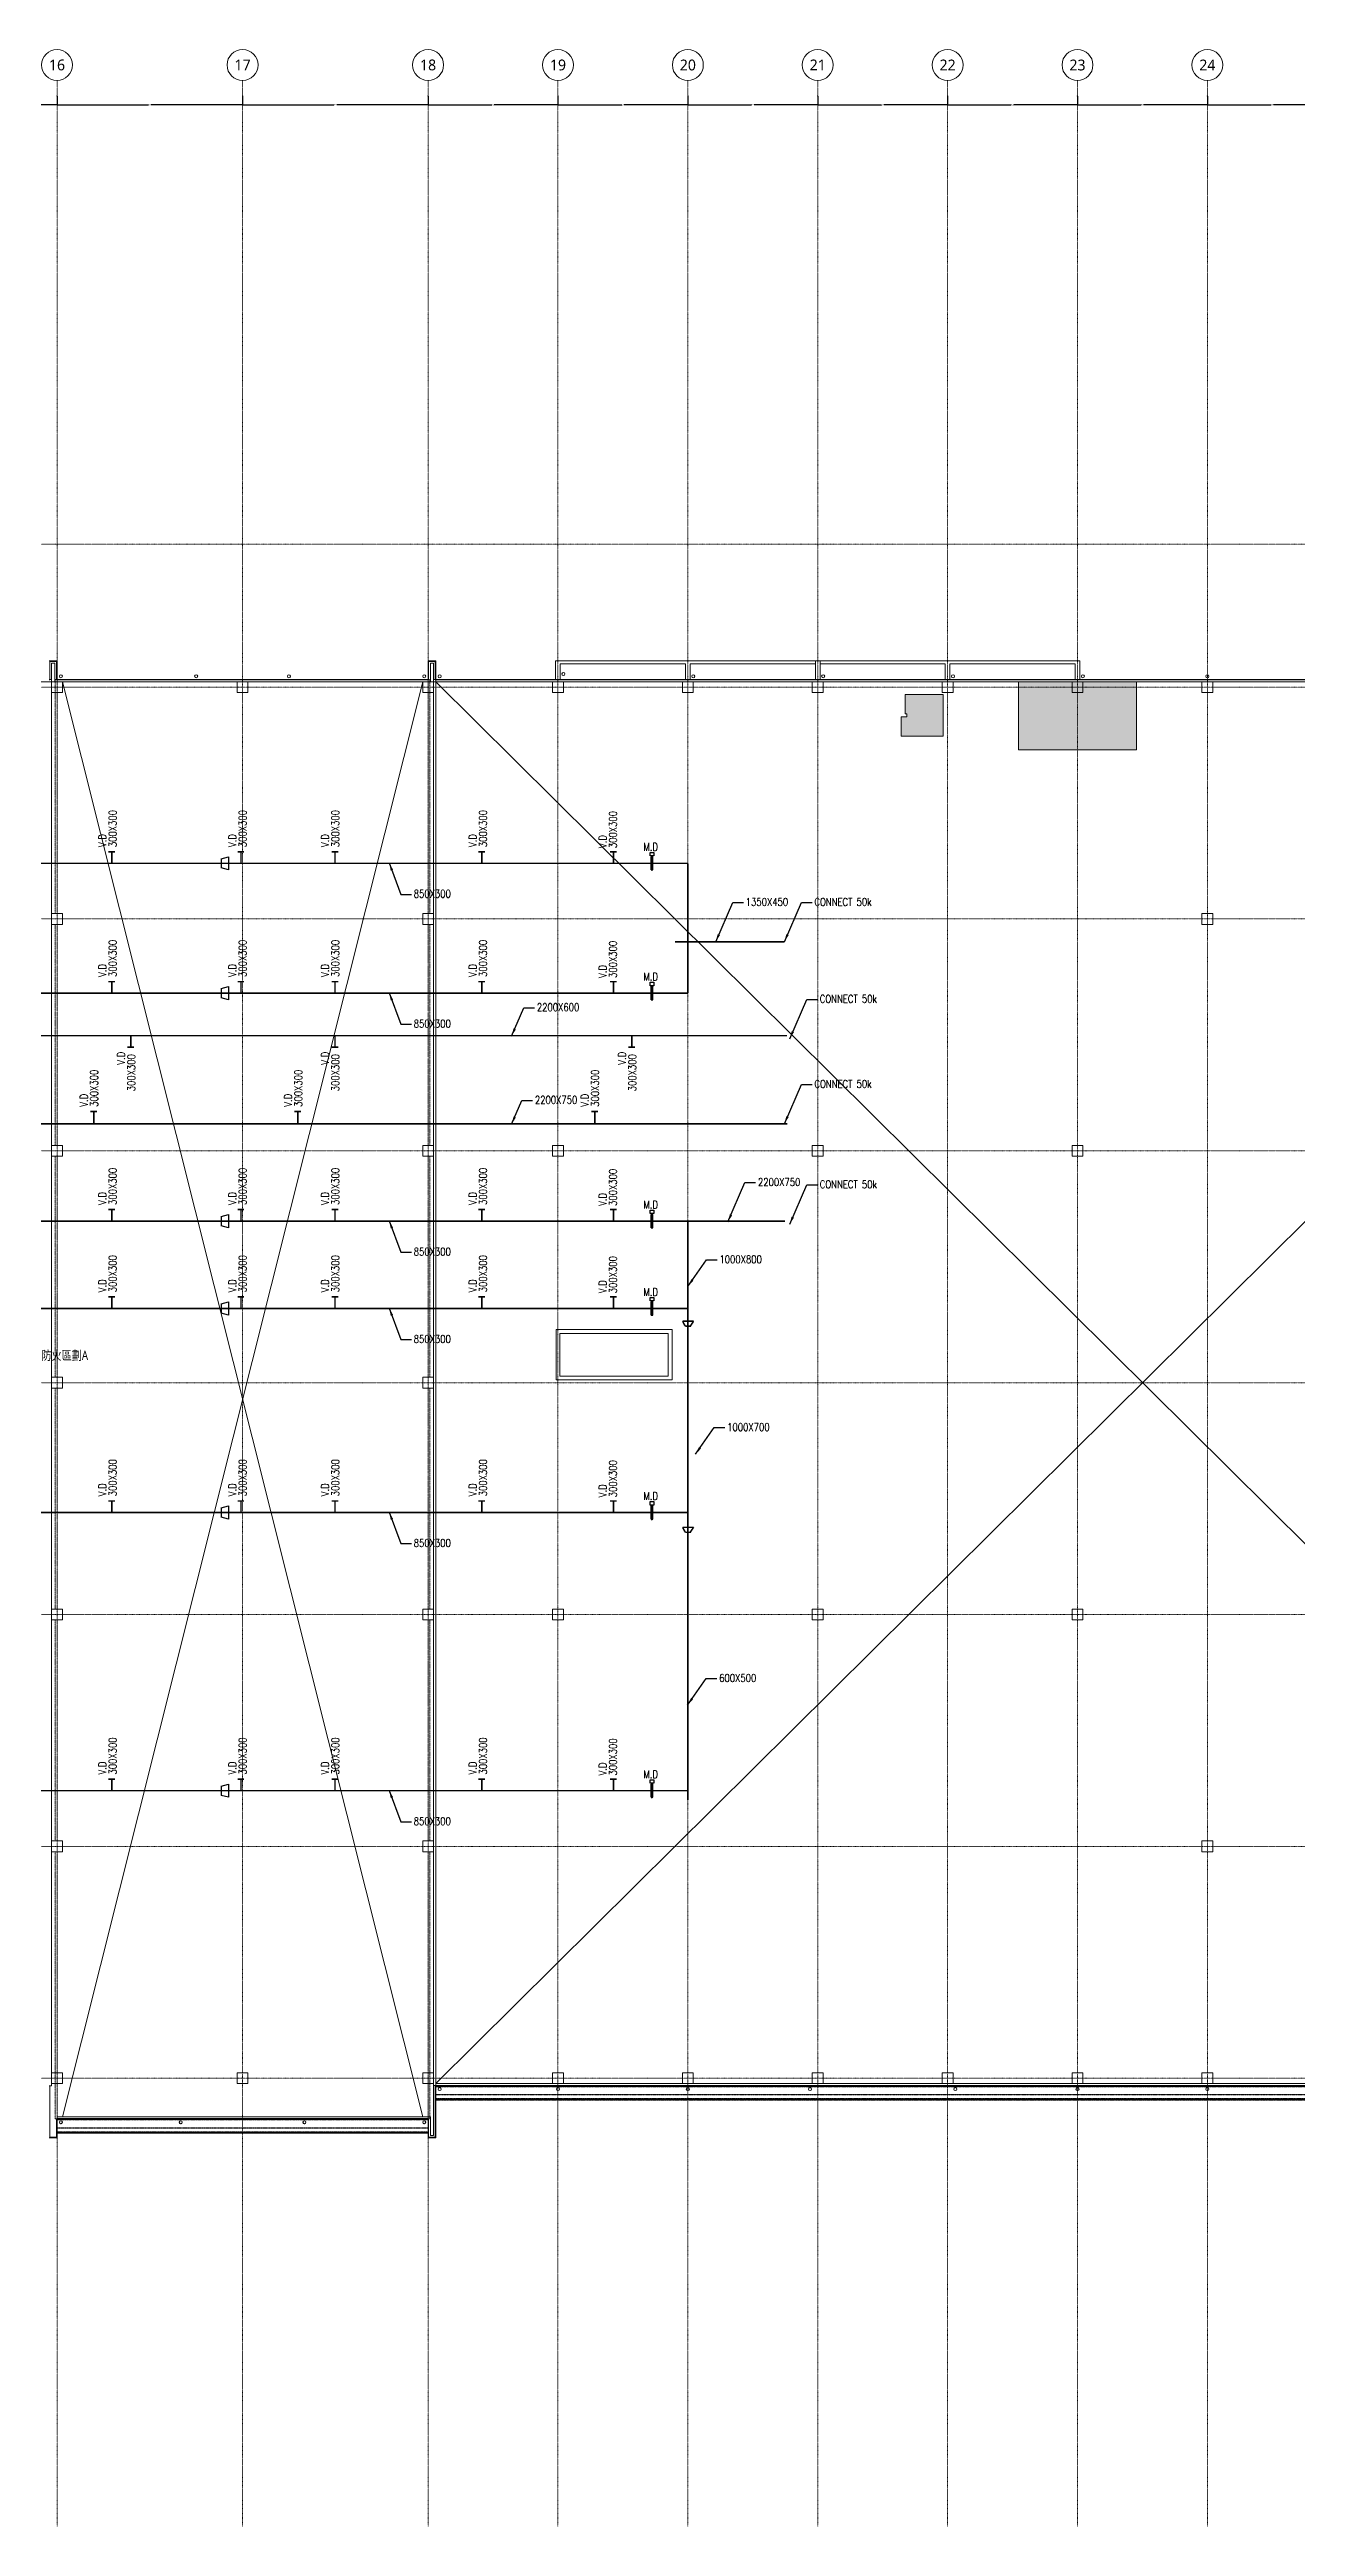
# Model space of a CAD drawing. Extents: x -255138 to 664740, y -29000 to 131250.
# Drawn here: x 126718 to 207361, y -29000 to 131250 of the extents above; entities that cross this region are included whole.
import ezdxf
from ezdxf.enums import TextEntityAlignment as Align

# ---------------------------------------------------------------- set-up
doc = ezdxf.new("R2010")
doc.units = 0
doc.header["$LTSCALE"] = 10
for name, pattern in [('H12PL4$0$JJP_三點線', [0.9, 0.3, -0.15, 0, -0.15, 0, -0.15, 0, -0.15]), ('H12PL4$0$JJP_虛線(退縮線、投影線、地下室範圍、非屬本工程、圖面分區)', [0.45, 0.3, -0.15]), ('XFM1D40-200k$0$HIDDEN2', [0.1875, 0.125, -0.0625])]:
    doc.linetypes.add(name, pattern=pattern)
for name, color, linetype in [('H12PL4$0$A-DIM', 252, 'Continuous'), ('H12PL4$0$A-OBJE-2D', 252, 'Continuous'), ('H12PL4$0$A-OBJE-MEP', 252, 'Continuous'), ('H12PL4$0$A-TEXT-LAW', 252, 'Continuous'), ('H12PL4$0$A-WALL-EX', 252, 'Continuous'), ('H12PL4$0$A-WALL-IN', 252, 'Continuous'), ('H12PL4$0$Hattch', 252, 'Continuous'), ('H12PL4$0$S-COL', 252, 'Continuous'), ('H12PL4$0$S-FNDN', 252, 'Continuous'), ('H12PL4$0$S-GRID', 252, 'Continuous'), ('H12PL4$0$S-SLAB-SHOW', 252, 'Continuous'), ('XFM1D40-200k$0$M-CWTR-TEXT', 4, 'Continuous'), ('XFM1D40-200k$0$M-HVAC-CMDUCT', 150, 'Continuous'), ('XFM1D40-200k$0$M-HVAC-DAPR', 3, 'Continuous'), ('XFM1D40-200k$0$M-PIPE-TEXT-ARROR', 91, 'Continuous')]:
    doc.layers.add(name, color=color, linetype=linetype)
doc.styles.add('H12PL4$0$dim-txt', font='isocp.shx', dxfattribs={"width": 0.7, "bigfont": 'chineset.shx'})
doc.styles.add('H12PL4$0$Standard', font='', dxfattribs={"width": 0.8})
doc.styles.add('XFM1D40-200k$0$12P7-XCM2P10$0$AA-TXT', font='simplex.shx', dxfattribs={"bigfont": 'china.shx'})
doc.styles.add('XFM1D40-200k$0$STANDARD', font='SIMPLEX', dxfattribs={"bigfont": 'BIGFONT'})
doc.styles.get('H12PL4$0$Standard').set_extended_font_data('Microsoft JhengHei')
doc.dimstyles.new('H12PL4$0$ARCH-dim-200MM', dxfattribs={"dimscale": 200, "dimtxt": 0.3, "dimasz": 0.1, "dimexe": 0.1, "dimexo": 0.1, "dimgap": 0.05, "dimtad": 1, "dimdec": 0, "dimlfac": 10, "dimrnd": 0.5, "dimdsep": 46, "dimtxsty": 'H12PL4$0$dim-txt', "dimblk": 'H12PL4$0$_Dot', "dimcen": 2, "dimclrd": 256, "dimclre": 256, "dimclrt": 256, "dimadec": 0, "dimazin": 0, "dimtfac": 1, "dimtix": 1, "dimtmove": 2, "dimatfit": 3, "dimldrblk": 'H12PL4$0$_OBLIQUE', "dimfxl": 1, "dimtvp": 1, "dimtolj": 1, "dimarcsym": 0})
doc.dimstyles.new('XFM1D40-200k$0$Standard', dxfattribs={"dimtxt": 0.18, "dimasz": 0.18, "dimexe": 0.18, "dimexo": 0.0625, "dimgap": 0.09, "dimtad": 0, "dimtih": 1, "dimtoh": 1, "dimdec": 4, "dimzin": 0, "dimdsep": 46, "dimtxsty": 'XFM1D40-200k$0$STANDARD', "dimcen": 0.09, "dimadec": 0, "dimazin": 0, "dimtfac": 1, "dimtdec": 4, "dimtofl": 0, "dimtmove": 0, "dimatfit": 3, "dimfxl": 1, "dimtolj": 1, "dimtzin": 0, "dimarcsym": 0})

# ---------------------------------------------------------------- blocks, each defined once
blk = doc.blocks.new('*D182')
at = {"layer": 'DEFPOINTS', "color": 0, "linetype": 'Continuous', "transparency": 16777216}
for p in [(118800, 128250), (127200, 128250), (127200, 127670)]:
    blk.add_point(p, dxfattribs=at)
at = {"layer": 'H12PL4$0$A-DIM', "linetype": 'Continuous', "lineweight": -2, "transparency": 16777216}
for p, q in [((118800, 128230), (118800, 127650)), ((127200, 128230), (127200, 127650)), ((118820, 127670), (122921, 127670)), ((127180, 127670), (123079, 127670))]:
    blk.add_line(p, q, dxfattribs=at)
at = {"layer": 'H12PL4$0$A-DIM', "linetype": 'Continuous', "lineweight": 0, "transparency": 16777216, "insert": (123000, 127670), "char_height": 60, "attachment_point": 5, "style": 'H12PL4$0$dim-txt'}
blk.add_mtext('\\A1;84000', dxfattribs=at)
blk = doc.blocks.new('H12PL4$0$_Dot')
blk = doc.blocks.new('H12PL4$0$_OBLIQUE')
at = {"color": 0, "linetype": 'ByBlock', "lineweight": -2}
blk.add_line((-0.5, -0.5), (0.5, 0.5), dxfattribs=at)
blk = doc.blocks.new('*D183')
at = {"layer": 'DEFPOINTS', "color": 0, "linetype": 'Continuous', "transparency": 16777216}
for p in [(127200, 128250), (139200, 128250), (139200, 127670)]:
    blk.add_point(p, dxfattribs=at)
at = {"layer": 'H12PL4$0$A-DIM', "linetype": 'Continuous', "lineweight": -2, "transparency": 16777216}
for p, q in [((127200, 128230), (127200, 127650)), ((139200, 128230), (139200, 127650)), ((127220, 127670), (133112, 127670)), ((139180, 127670), (133288, 127670))]:
    blk.add_line(p, q, dxfattribs=at)
at = {"layer": 'H12PL4$0$A-DIM', "linetype": 'Continuous', "lineweight": 0, "transparency": 16777216, "insert": (133200, 127670), "char_height": 60, "attachment_point": 5, "style": 'H12PL4$0$dim-txt'}
blk.add_mtext('\\A1;120000', dxfattribs=at)
blk = doc.blocks.new('*D184')
at = {"layer": 'DEFPOINTS', "color": 0, "linetype": 'Continuous', "transparency": 16777216}
for p in [(139200, 128250), (151200, 128250), (151200, 127670)]:
    blk.add_point(p, dxfattribs=at)
at = {"layer": 'H12PL4$0$A-DIM', "linetype": 'Continuous', "lineweight": -2, "transparency": 16777216}
for p, q in [((139200, 128230), (139200, 127650)), ((151200, 128230), (151200, 127650)), ((139220, 127670), (145112, 127670)), ((151180, 127670), (145288, 127670))]:
    blk.add_line(p, q, dxfattribs=at)
at = {"layer": 'H12PL4$0$A-DIM', "linetype": 'Continuous', "lineweight": 0, "transparency": 16777216, "insert": (145200, 127670), "char_height": 60, "attachment_point": 5, "style": 'H12PL4$0$dim-txt'}
blk.add_mtext('\\A1;120000', dxfattribs=at)
blk = doc.blocks.new('*D185')
at = {"layer": 'DEFPOINTS', "color": 0, "linetype": 'Continuous', "transparency": 16777216}
for p in [(151200, 128250), (159600, 128250), (159600, 127670)]:
    blk.add_point(p, dxfattribs=at)
at = {"layer": 'H12PL4$0$A-DIM', "linetype": 'Continuous', "lineweight": -2, "transparency": 16777216}
for p, q in [((151200, 128230), (151200, 127650)), ((159600, 128230), (159600, 127650)), ((151220, 127670), (155321, 127670)), ((159580, 127670), (155479, 127670))]:
    blk.add_line(p, q, dxfattribs=at)
at = {"layer": 'H12PL4$0$A-DIM', "linetype": 'Continuous', "lineweight": 0, "transparency": 16777216, "insert": (155400, 127670), "char_height": 60, "attachment_point": 5, "style": 'H12PL4$0$dim-txt'}
blk.add_mtext('\\A1;84000', dxfattribs=at)
blk = doc.blocks.new('*D186')
at = {"layer": 'DEFPOINTS', "color": 0, "linetype": 'Continuous', "transparency": 16777216}
for p in [(159600, 128250), (168000, 128250), (168000, 127670)]:
    blk.add_point(p, dxfattribs=at)
at = {"layer": 'H12PL4$0$A-DIM', "linetype": 'Continuous', "lineweight": -2, "transparency": 16777216}
for p, q in [((159600, 128230), (159600, 127650)), ((168000, 128230), (168000, 127650)), ((159620, 127670), (163721, 127670)), ((167980, 127670), (163879, 127670))]:
    blk.add_line(p, q, dxfattribs=at)
at = {"layer": 'H12PL4$0$A-DIM', "linetype": 'Continuous', "lineweight": 0, "transparency": 16777216, "insert": (163800, 127670), "char_height": 60, "attachment_point": 5, "style": 'H12PL4$0$dim-txt'}
blk.add_mtext('\\A1;84000', dxfattribs=at)
blk = doc.blocks.new('*D187')
at = {"layer": 'DEFPOINTS', "color": 0, "linetype": 'Continuous', "transparency": 16777216}
for p in [(168000, 128250), (176400, 128250), (176400, 127670)]:
    blk.add_point(p, dxfattribs=at)
at = {"layer": 'H12PL4$0$A-DIM', "linetype": 'Continuous', "lineweight": -2, "transparency": 16777216}
for p, q in [((168000, 128230), (168000, 127650)), ((176400, 128230), (176400, 127650)), ((168020, 127670), (172121, 127670)), ((176380, 127670), (172279, 127670))]:
    blk.add_line(p, q, dxfattribs=at)
at = {"layer": 'H12PL4$0$A-DIM', "linetype": 'Continuous', "lineweight": 0, "transparency": 16777216, "insert": (172200, 127670), "char_height": 60, "attachment_point": 5, "style": 'H12PL4$0$dim-txt'}
blk.add_mtext('\\A1;84000', dxfattribs=at)
blk = doc.blocks.new('*D188')
at = {"layer": 'DEFPOINTS', "color": 0, "linetype": 'Continuous', "transparency": 16777216}
for p in [(176400, 128250), (184800, 128250), (184800, 127670)]:
    blk.add_point(p, dxfattribs=at)
at = {"layer": 'H12PL4$0$A-DIM', "linetype": 'Continuous', "lineweight": -2, "transparency": 16777216}
for p, q in [((176400, 128230), (176400, 127650)), ((184800, 128230), (184800, 127650)), ((176420, 127670), (180521, 127670)), ((184780, 127670), (180679, 127670))]:
    blk.add_line(p, q, dxfattribs=at)
at = {"layer": 'H12PL4$0$A-DIM', "linetype": 'Continuous', "lineweight": 0, "transparency": 16777216, "insert": (180600, 127670), "char_height": 60, "attachment_point": 5, "style": 'H12PL4$0$dim-txt'}
blk.add_mtext('\\A1;84000', dxfattribs=at)
blk = doc.blocks.new('*D189')
at = {"layer": 'DEFPOINTS', "color": 0, "linetype": 'Continuous', "transparency": 16777216}
for p in [(184800, 128250), (193200, 128250), (193200, 127670)]:
    blk.add_point(p, dxfattribs=at)
at = {"layer": 'H12PL4$0$A-DIM', "linetype": 'Continuous', "lineweight": -2, "transparency": 16777216}
for p, q in [((184800, 128230), (184800, 127650)), ((193200, 128230), (193200, 127650)), ((184820, 127670), (188921, 127670)), ((193180, 127670), (189079, 127670))]:
    blk.add_line(p, q, dxfattribs=at)
at = {"layer": 'H12PL4$0$A-DIM', "linetype": 'Continuous', "lineweight": 0, "transparency": 16777216, "insert": (189000, 127670), "char_height": 60, "attachment_point": 5, "style": 'H12PL4$0$dim-txt'}
blk.add_mtext('\\A1;84000', dxfattribs=at)
blk = doc.blocks.new('*D190')
at = {"layer": 'DEFPOINTS', "color": 0, "linetype": 'Continuous', "transparency": 16777216}
for p in [(193200, 128250), (201600, 128250), (201600, 127670)]:
    blk.add_point(p, dxfattribs=at)
at = {"layer": 'H12PL4$0$A-DIM', "linetype": 'Continuous', "lineweight": -2, "transparency": 16777216}
for p, q in [((193200, 128230), (193200, 127650)), ((201600, 128230), (201600, 127650)), ((193220, 127670), (197321, 127670)), ((201580, 127670), (197479, 127670))]:
    blk.add_line(p, q, dxfattribs=at)
at = {"layer": 'H12PL4$0$A-DIM', "linetype": 'Continuous', "lineweight": 0, "transparency": 16777216, "insert": (197400, 127670), "char_height": 60, "attachment_point": 5, "style": 'H12PL4$0$dim-txt'}
blk.add_mtext('\\A1;84000', dxfattribs=at)
blk = doc.blocks.new('*D191')
at = {"layer": 'DEFPOINTS', "color": 0, "linetype": 'Continuous', "transparency": 16777216}
for p in [(201600, 128250), (210000, 128250), (210000, 127670)]:
    blk.add_point(p, dxfattribs=at)
at = {"layer": 'H12PL4$0$A-DIM', "linetype": 'Continuous', "lineweight": -2, "transparency": 16777216}
for p, q in [((201600, 128230), (201600, 127650)), ((210000, 128230), (210000, 127650)), ((201620, 127670), (205721, 127670)), ((209980, 127670), (205879, 127670))]:
    blk.add_line(p, q, dxfattribs=at)
at = {"layer": 'H12PL4$0$A-DIM', "linetype": 'Continuous', "lineweight": 0, "transparency": 16777216, "insert": (205800, 127670), "char_height": 60, "attachment_point": 5, "style": 'H12PL4$0$dim-txt'}
blk.add_mtext('\\A1;84000', dxfattribs=at)
blk = doc.blocks.new('XFM1D40-200k$0$H-PD')
at = {"layer": 'XFM1D40-200k$0$M-HVAC-DAPR', "ltscale": 0.5}
blk.add_lwpolyline([(-5.5, 11.1), (-5.5, 0), (5.5, 0), (5.5, 11.1)], close=True, dxfattribs=at)
blk = doc.blocks.new('H12PL4')
at = {"layer": 'H12PL4$0$Hattch', "linetype": 'Continuous', "lineweight": 0}
for points in [[(189375, 85950), (197025, 85950), (197025, 90350), (189375, 90350)], [(181800, 86820), (184520, 86820), (184520, 89520), (182060, 89520), (182060, 88270), (182160, 88270), (182160, 88070), (181800, 88070)]]:
    blk.add_hatch(color=256, dxfattribs=at).paths.add_polyline_path(points)
at = {"layer": 'H12PL4$0$A-OBJE-2D', "lineweight": 0}
for p, q in [((127550, -2500), (150850, 90350)), ((150850, -2500), (127550, 90350)), ((151700, -350), (243100, 90350)), ((243100, -350), (151700, 90350))]:
    blk.add_line(p, q, dxfattribs=at)
at = {"layer": 'H12PL4$0$A-OBJE-MEP', "lineweight": 0, "flags": 128}
for points in [[(127545, 90700, 1), (127355, 90700, 1)], [(136295, 90700, 1), (136105, 90700, 1)], [(142295, 90700, 1), (142105, 90700, 1)], [(151045, 90700, 1), (150855, 90700, 1)], [(152045, 90700, 1), (151855, 90700, 1)], [(160045, 90850, 1), (159855, 90850, 1)], [(168445, 90700, 1), (168255, 90700, 1)], [(176845, 90700, 1), (176655, 90700, 1)], [(185245, 90700, 1), (185055, 90700, 1)], [(193645, 90700, 1), (193455, 90700, 1)], [(201695, 90700, 1), (201505, 90700, 1)], [(152045, -700, 1), (151855, -700, 1)], [(159695, -700, 1), (159505, -700, 1)], [(168095, -700, 1), (167905, -700, 1)], [(175995, -700, 1), (175805, -700, 1)], [(185395, -700, 1), (185205, -700, 1)], [(193295, -700, 1), (193105, -700, 1)], [(201695, -700, 1), (201505, -700, 1)], [(127545, -2850, 1), (127355, -2850, 1)], [(135295, -2850, 1), (135105, -2850, 1)], [(143295, -2850, 1), (143105, -2850, 1)], [(151045, -2850, 1), (150855, -2850, 1)]]:
    blk.add_lwpolyline(points, format="xyb", close=True, dxfattribs=at)
at = {"layer": 'H12PL4$0$A-OBJE-MEP', "lineweight": 0}
for centre in [(127450, 90700), (136200, 90700), (142200, 90700), (150950, 90700), (151950, 90700), (159950, 90850), (168350, 90700), (176750, 90700), (185150, 90700), (193550, 90700), (201600, 90700), (151950, -700), (159600, -700), (168000, -700), (175900, -700), (185300, -700), (193200, -700), (201600, -700), (127450, -2850), (135200, -2850), (143200, -2850), (150950, -2850)]:
    blk.add_circle(centre, 100, dxfattribs=at)
at = {"layer": 'H12PL4$0$A-WALL-EX', "lineweight": 0}
for p, q in [((126850, 91665), (126735, 91665)), ((126850, 91665), (126735, 91665)), ((126735, 90500), (126735, 91665)), ((126850, 91665), (127050, 91665)), ((127165, 91665), (127050, 91665)), ((127165, 91665), (127050, 91665)), ((127165, 91665), (127165, 90500)), ((151350, 91665), (151235, 91665)), ((151350, 91665), (151235, 91665)), ((151235, 90500), (151235, 91665)), ((151350, 91665), (151550, 91665)), ((151665, 91665), (151550, 91665)), ((151665, 91665), (151550, 91665)), ((151665, 91665), (151665, 90500)), ((126700, 90465), (126735, 90465)), ((126735, 90465), (126735, 90500)), ((126735, 90465), (126735, 90500)), ((127165, 90500), (127165, 90465)), ((127165, 90500), (127165, 90465)), ((127165, 90465), (127200, 90465)), ((127200, 90465), (151200, 90465)), ((151200, 90465), (151235, 90465)), ((151235, 90465), (151235, 90500)), ((151235, 90465), (151235, 90500)), ((151665, 90500), (151665, 90465)), ((151665, 90500), (151665, 90465)), ((151665, 90465), (151700, 90465)), ((151700, 90465), (243600, 90465)), ((151665, -465), (151665, -500)), ((151665, -500), (151665, -3815)), ((243100, -465), (151700, -465)), ((151200, -2615), (127200, -2615)), ((151235, -2615), (151200, -2615)), ((151235, -2650), (151235, -2615)), ((151235, -2650), (151235, -2615)), ((151235, -3815), (151235, -2650)), ((151235, -3815), (151350, -3815)), ((151235, -3815), (151350, -3815)), ((151550, -3815), (151350, -3815)), ((151550, -3815), (151665, -3815)), ((151550, -3815), (151665, -3815))]:
    blk.add_line(p, q, dxfattribs=at)
at = {"layer": 'H12PL4$0$A-WALL-EX', "linetype": 'H12PL4$0$JJP_虛線(退縮線、投影線、地下室範圍、非屬本工程、圖面分區)', "lineweight": 0}
for p, q in [((151700, -550), (243100, -550)), ((151700, -1050), (243100, -1050)), ((151700, -1330), (243100, -1330)), ((151700, -1345), (243100, -1345)), ((151700, -1365), (243100, -1365)), ((127200, -2700), (151200, -2700)), ((127200, -3200), (151200, -3200)), ((127200, -3480), (151200, -3480)), ((127200, -3495), (151200, -3495)), ((127200, -3515), (151200, -3515))]:
    blk.add_line(p, q, dxfattribs=at)
at = {"layer": 'H12PL4$0$A-WALL-EX', "lineweight": 0, "flags": 128}
for points in [[(126700, 91700), (126735, 91700)], [(127165, 91700), (126735, 91700)], [(126850, 91550), (127050, 91550)], [(126850, 90465), (126850, 91550)], [(127050, 91550), (127050, 90465)], [(127200, 91700), (127165, 91700)], [(127200, 90500), (127200, 91700)], [(151200, 91700), (151235, 91700)], [(151200, 91700), (151200, 90500)], [(151665, 91700), (151235, 91700)], [(151350, 91550), (151550, 91550)], [(151350, 90465), (151350, 91550)], [(151550, 91550), (151550, 90465)], [(151700, 91700), (151665, 91700)], [(151700, 90500), (151700, 91700)], [(77050, 90350), (126850, 90350)], [(126850, 90482.5), (126700, 90482.5)], [(126850, 90350), (126850, 90482.5)], [(126850, 90350), (126850, 90465)], [(127050, 90350), (127050, 90465)], [(127050, 90350), (151350, 90350)], [(127200, 90500), (151200, 90500)], [(127200, 90500), (151200, 90500)], [(127200, 90500), (151200, 90500)], [(127200, 90500), (151200, 90500)], [(151200, 90500), (127200, 90500)], [(151350, 90350), (151350, 90465)], [(151700, 90500), (151550, 90500)], [(151550, 90500), (151550, 90350)], [(151550, 90350), (151550, 90465)], [(151550, 90350), (243617.5, 90350)], [(151700, 90500), (243600, 90500)], [(151700, 90500), (243600, 90500)], [(151700, -465), (151700, 90500)], [(243600, 90500), (151700, 90500)], [(126850, 75350), (126850, 89650)], [(151550, 89650), (151550, 75350)], [(126850, 60350), (126850, 74650)], [(151550, 74650), (151550, 60350)], [(126850, 45350), (126850, 59650)], [(151550, 59650), (151550, 45350)], [(126850, 30350), (126850, 44650)], [(151550, 44650), (151550, 30350)], [(126850, 15350), (126850, 29650)], [(151550, 29650), (151550, 15350)], [(126850, 350), (126850, 14650)], [(151550, 14650), (151550, 350)], [(126700, -482.5), (126850, -482.5)], [(126700, -482.5), (126735, -482.5)], [(126735, -3815), (126735, -482.5)], [(126850, -482.5), (126850, -350)], [(151550, -350), (151550, -465)], [(151550, -465), (151700, -465)], [(151665, -465), (151550, -465)], [(151550, -465), (151550, -3700)], [(151700, -465), (151665, -465)], [(243100, -350), (151700, -350)], [(151700, -465), (151700, -350)], [(151700, -500), (176150, -500)], [(151700, -500), (243100, -500)], [(151700, -500), (243100, -500)], [(151700, -3850), (151700, -500)], [(151700, -1400), (243100, -1400)], [(185050, -500), (243100, -500)], [(127165, -2632.5), (127200, -2632.5)], [(127165, -2632.5), (127165, -3815)], [(151350, -2500), (127200, -2500)], [(127200, -2615), (127200, -2500)], [(127200, -2632.5), (127200, -2615)], [(151200, -2650), (127200, -2650)], [(151200, -2650), (127200, -2650)], [(151200, -2650), (127200, -2650)], [(151200, -2650), (127200, -2650)], [(127200, -2650), (151200, -2650)], [(127200, -3850), (127200, -2650)], [(151200, -2650), (151200, -3850)], [(151350, -2500), (151350, -2615)], [(151350, -3700), (151350, -2615)], [(126700, -3850), (126735, -3850)], [(127165, -3815), (126735, -3815)], [(126735, -3850), (127165, -3850)], [(127200, -3850), (127165, -3850)], [(151200, -3550), (127200, -3550)], [(151200, -3850), (151235, -3850)], [(151235, -3850), (151665, -3850)], [(151550, -3700), (151350, -3700)], [(151700, -3850), (151665, -3850)]]:
    blk.add_lwpolyline(points, dxfattribs=at)
at = {"layer": 'H12PL4$0$A-WALL-EX', "linetype": 'H12PL4$0$JJP_虛線(退縮線、投影線、地下室範圍、非屬本工程、圖面分區)', "lineweight": 0, "flags": 128}
for points in [[(127200, 90482.5), (127080, 90482.5)], [(127080, 90482.5), (127080, 75350)], [(127200, 78075), (127200, 90482.5)], [(151320, 90482.5), (151200, 90482.5)], [(151200, 90482.5), (151200, 78075)], [(151320, 75350), (151320, 90482.5)], [(127200, 75350), (127200, 77925)], [(151200, 77925), (151200, 75350)], [(127080, 74650), (127080, 60350)], [(127200, 72075), (127200, 74650)], [(151200, 74650), (151200, 72075)], [(151320, 60350), (151320, 74650)], [(127200, 69075), (127200, 71925)], [(151200, 71925), (151200, 69075)], [(127200, 66075), (127200, 68925)], [(151200, 68925), (151200, 66075)], [(127200, 63075), (127200, 65925)], [(151200, 65925), (151200, 63075)], [(127200, 60350), (127200, 62925)], [(151200, 62925), (151200, 60350)], [(127080, 59650), (127080, 45350)], [(127200, 57075), (127200, 59650)], [(151200, 59650), (151200, 57075)], [(151320, 45350), (151320, 59650)], [(127200, 54075), (127200, 56925)], [(151200, 56925), (151200, 54075)], [(127200, 51075), (127200, 53925)], [(151200, 53925), (151200, 51075)], [(127200, 48075), (127200, 50925)], [(151200, 50925), (151200, 48075)], [(127200, 45350), (127200, 47925)], [(151200, 47925), (151200, 45350)], [(127080, 44650), (127080, 30350)], [(127200, 42075), (127200, 44650)], [(151200, 44650), (151200, 42075)], [(151320, 30350), (151320, 44650)], [(127200, 39075), (127200, 41925)], [(151200, 41925), (151200, 39075)], [(127200, 36075), (127200, 38925)], [(151200, 38925), (151200, 36075)], [(127200, 33075), (127200, 35925)], [(151200, 35925), (151200, 33075)], [(127200, 30350), (127200, 32925)], [(151200, 32925), (151200, 30350)], [(127080, 29650), (127080, 15350)], [(127200, 27075), (127200, 29650)], [(151200, 29650), (151200, 27075)], [(151320, 15350), (151320, 29650)], [(127200, 24075), (127200, 26925)], [(151200, 26925), (151200, 24075)], [(127200, 21075), (127200, 23925)], [(151200, 23925), (151200, 21075)], [(127200, 18075), (127200, 20925)], [(151200, 20925), (151200, 18075)], [(127200, 15350), (127200, 17925)], [(151200, 17925), (151200, 15350)], [(127080, 14650), (127080, -2632.5)], [(127200, 12075), (127200, 14650)], [(151200, 14650), (151200, 12075)], [(151320, -2632.5), (151320, 14650)], [(127200, -2632.5), (127200, 11925)], [(151200, 11925), (151200, -2632.5)], [(243100, -520), (151682.5, -520)], [(151682.5, -520), (151682.5, -1345)], [(151682.5, -1345), (243100, -1345)], [(243100, -525), (151700, -525)], [(151700, -550), (151700, -525)], [(151700, -1050), (151700, -550)], [(151700, -1075), (151700, -1050)], [(151700, -1075), (243100, -1075)], [(243100, -1315), (151700, -1315)], [(151700, -1330), (151700, -1315)], [(151700, -1345), (151700, -1330)], [(151700, -1365), (151700, -1345)], [(151700, -1415), (151700, -1365)], [(243100, -1365), (151700, -1365)], [(151700, -1365), (151700, -1400)], [(151700, -1400), (243100, -1400)], [(151700, -1415), (243100, -1415)], [(127080, -2632.5), (127200, -2632.5)], [(151200, -2670), (127200, -2670)], [(127200, -2670), (127200, -3495)], [(151200, -2675), (127200, -2675)], [(127200, -2700), (127200, -2675)], [(127200, -3200), (127200, -2700)], [(127200, -3225), (127200, -3200)], [(151200, -2632.5), (151320, -2632.5)], [(151200, -3495), (151200, -2670)], [(151200, -2700), (151200, -2675)], [(151200, -3200), (151200, -2700)], [(151200, -3225), (151200, -3200)], [(127200, -3225), (151200, -3225)], [(151200, -3465), (127200, -3465)], [(127200, -3480), (127200, -3465)], [(127200, -3495), (127200, -3480)], [(127200, -3515), (127200, -3495)], [(127200, -3495), (151200, -3495)], [(127200, -3565), (127200, -3515)], [(151217.5, -3515), (127200, -3515)], [(127200, -3515), (127200, -3550)], [(127200, -3550), (151217.5, -3550)], [(127200, -3565), (151200, -3565)], [(151200, -3480), (151200, -3465)], [(151200, -3495), (151200, -3480)], [(151200, -3515), (151200, -3495)], [(151200, -3565), (151200, -3515)], [(151217.5, -3550), (151217.5, -3515)]]:
    blk.add_lwpolyline(points, dxfattribs=at)
at = {"layer": 'H12PL4$0$A-WALL-IN', "lineweight": 0, "flags": 128}
for points in [[(159475, 48435), (159475, 48185)], [(166725, 48435), (159475, 48435)], [(159475, 48185), (159475, 45425)], [(159725, 45425), (159725, 48185)], [(159725, 48185), (166725, 48185)], [(166975, 48435), (166725, 48435)], [(166725, 48185), (166725, 45425)], [(166975, 45425), (166975, 48435)], [(159475, 45175), (159475, 45425)], [(159475, 45175), (166975, 45175)], [(166725, 45425), (159725, 45425)], [(166975, 45175), (166975, 45425)]]:
    blk.add_lwpolyline(points, dxfattribs=at)
at = {"layer": 'H12PL4$0$S-COL', "lineweight": 0, "flags": 128}
for points in [[(127050, 90350), (126850, 90350), (126850, 89650), (127550, 89650), (127550, 90350)], [(138850, 90350), (138850, 89650), (139550, 89650), (139550, 90350)], [(150850, 90350), (150850, 89650), (151550, 89650), (151550, 90350), (151350, 90350)], [(159250, 90350), (159250, 89650), (159950, 89650), (159950, 90350)], [(167650, 90350), (167650, 89650), (168350, 89650), (168350, 90350)], [(176050, 90350), (176050, 89650), (176750, 89650), (176750, 90350)], [(184450, 90350), (184450, 89650), (185150, 89650), (185150, 90350)], [(192850, 90350), (192850, 89650), (193550, 89650), (193550, 90350)], [(201250, 90350), (201250, 89650), (201950, 89650), (201950, 90350)], [(159950, -350), (159950, 350), (159250, 350), (159250, -350)], [(168350, -350), (168350, 350), (167650, 350), (167650, -350)], [(176750, -350), (176750, 350), (176050, 350), (176050, -350)], [(185150, -350), (185150, 350), (184450, 350), (184450, -350)], [(193550, -350), (193550, 350), (192850, 350), (192850, -350)], [(201950, -350), (201950, 350), (201250, 350), (201250, -350)]]:
    blk.add_lwpolyline(points, dxfattribs=at)
for points in [[(126850, 74650), (127550, 74650), (127550, 75350), (126850, 75350)], [(150850, 74650), (151550, 74650), (151550, 75350), (150850, 75350)], [(201250, 74650), (201950, 74650), (201950, 75350), (201250, 75350)], [(126850, 59650), (127550, 59650), (127550, 60350), (126850, 60350)], [(150850, 59650), (151550, 59650), (151550, 60350), (150850, 60350)], [(159250, 59650), (159950, 59650), (159950, 60350), (159250, 60350)], [(176050, 59650), (176750, 59650), (176750, 60350), (176050, 60350)], [(192850, 59650), (193550, 59650), (193550, 60350), (192850, 60350)], [(126850, 44650), (127550, 44650), (127550, 45350), (126850, 45350)], [(150850, 44650), (151550, 44650), (151550, 45350), (150850, 45350)], [(126850, 29650), (127550, 29650), (127550, 30350), (126850, 30350)], [(150850, 29650), (151550, 29650), (151550, 30350), (150850, 30350)], [(159250, 29650), (159950, 29650), (159950, 30350), (159250, 30350)], [(176050, 29650), (176750, 29650), (176750, 30350), (176050, 30350)], [(192850, 29650), (193550, 29650), (193550, 30350), (192850, 30350)], [(126850, 14650), (127550, 14650), (127550, 15350), (126850, 15350)], [(150850, 14650), (151550, 14650), (151550, 15350), (150850, 15350)], [(201250, 14650), (201950, 14650), (201950, 15350), (201250, 15350)], [(126850, -350), (127550, -350), (127550, 350), (126850, 350)], [(138850, -350), (139550, -350), (139550, 350), (138850, 350)], [(150850, -350), (151550, -350), (151550, 350), (150850, 350)]]:
    blk.add_lwpolyline(points, close=True, dxfattribs=at)
at = {"layer": 'H12PL4$0$S-FNDN', "lineweight": 0, "flags": 128}
for points in [[(159450, 91700), (159450, 91500)], [(159450, 91700), (167850, 91700)], [(159450, 91500), (159450, 90465)], [(159750, 91500), (167850, 91500)], [(159750, 91500), (159750, 90465)], [(168150, 91700), (167850, 91700)], [(167850, 91500), (167850, 90465)], [(168150, 91700), (176250, 91700)], [(168150, 91500), (168150, 90465)], [(168150, 91500), (176250, 91500)], [(176550, 91700), (176250, 91700)], [(176250, 91700), (176250, 91500)], [(176250, 91500), (176250, 90465)], [(176550, 91700), (184650, 91700)], [(176550, 91500), (176550, 91700)], [(176550, 91500), (176550, 90465)], [(176550, 91500), (184650, 91500)], [(184950, 91700), (184650, 91700)], [(184650, 91500), (184650, 90465)], [(184950, 91700), (193050, 91700)], [(184950, 91500), (184950, 90465)], [(184950, 91500), (193050, 91500)], [(193350, 91700), (193050, 91700)], [(193050, 91500), (193050, 90465)], [(193350, 91700), (193350, 90465)], [(159450, 90465), (159750, 90465)], [(167850, 90465), (168150, 90465)], [(176250, 90465), (176550, 90465)], [(184650, 90465), (184950, 90465)], [(193050, 90465), (193350, 90465)]]:
    blk.add_lwpolyline(points, dxfattribs=at)
at = {"layer": 'H12PL4$0$S-GRID', "linetype": 'H12PL4$0$JJP_三點線', "lineweight": 0}
for p, q in [((127200, 128250), (127200, 129250)), ((127200, 128250), (127200, -28000)), ((139200, 128250), (139200, 129250)), ((139200, 128250), (139200, -28000)), ((151200, 128250), (151200, 129250)), ((151200, 128250), (151200, -28000)), ((159600, 128250), (159600, 129250)), ((159600, 128250), (159600, -28000)), ((168000, 128250), (168000, 129250)), ((168000, 128250), (168000, -28000)), ((176400, 128250), (176400, 129250)), ((176400, 128250), (176400, -28000)), ((184800, 128250), (184800, 129250)), ((184800, 128250), (184800, -28000)), ((193200, 128250), (193200, 129250)), ((193200, 128250), (193200, -28000)), ((201600, 128250), (201600, 129250)), ((201600, 128250), (201600, -28000)), ((-29000, 99250), (289600, 99250)), ((-29000, 90000), (289600, 90000)), ((-29000, 75000), (289600, 75000)), ((-29000, 60000), (289600, 60000)), ((-29000, 45000), (289600, 45000)), ((-29000, 30000), (289600, 30000)), ((-29000, 15000), (289600, 15000)), ((-29000, 0), (289600, 0)), ((127200, -28000), (127200, -29000)), ((139200, -28000), (139200, -29000)), ((151200, -28000), (151200, -29000)), ((159600, -28000), (159600, -29000)), ((168000, -28000), (168000, -29000)), ((176400, -28000), (176400, -29000)), ((184800, -28000), (184800, -29000)), ((193200, -28000), (193200, -29000)), ((201600, -28000), (201600, -29000))]:
    blk.add_line(p, q, dxfattribs=at)
at = {"layer": 'H12PL4$0$S-GRID', "lineweight": 0}
for centre in [(127200, 130250), (139200, 130250), (151200, 130250), (159600, 130250), (168000, 130250), (176400, 130250), (184800, 130250), (193200, 130250), (201600, 130250)]:
    blk.add_circle(centre, 1000, dxfattribs=at)
at = {"layer": 'H12PL4$0$S-GRID', "linetype": 'H12PL4$0$JJP_三點線', "lineweight": 0}
for p in [(127200, 128250), (127200, 128250), (139200, 128250), (139200, 128250), (151200, 128250), (151200, 128250), (159600, 128250), (159600, 128250), (168000, 128250), (168000, 128250), (176400, 128250), (176400, 128250), (184800, 128250), (184800, 128250), (193200, 128250), (193200, 128250), (201600, 128250), (201600, 128250)]:
    blk.add_point(p, dxfattribs=at)
at = {"layer": 'H12PL4$0$S-SLAB-SHOW', "lineweight": 0, "flags": 128}
for points in [[(189375, 85950), (197025, 85950), (197025, 90350), (189375, 90350)], [(181800, 86820), (184520, 86820), (184520, 89520), (182060, 89520), (182060, 88270), (182160, 88270), (182160, 88070), (181800, 88070)]]:
    blk.add_lwpolyline(points, close=True, dxfattribs=at)
at = {"layer": 'H12PL4$0$A-TEXT-LAW', "linetype": 'Continuous', "lineweight": 0, "insert": (127696.96, 47071.75), "char_height": 600, "attachment_point": 2, "style": 'H12PL4$0$Standard'}
blk.add_mtext('\\A1;防火區劃A', dxfattribs=at)
at = {"layer": 'H12PL4$0$S-GRID', "style": 'H12PL4$0$Standard'}
for s, p in [('16', (127200, 130602.36)), ('17', (139200, 130602.36)), ('18', (151200, 130602.36)), ('19', (159600, 130602.36)), ('20', (168000, 130600)), ('21', (176400, 130602.36)), ('22', (184800, 130600)), ('23', (193200, 130600)), ('24', (201600, 130600))]:
    blk.add_text(s, height=700, dxfattribs=at).set_placement(p, align=Align.TOP_CENTER)
at = {"layer": 'H12PL4$0$A-DIM', "linetype": 'Continuous', "lineweight": 0}
for base, p1, p2, picture, middle in [((127200, 127670), (118800, 128250), (127200, 128250), '*D182', (123000, 127670)), ((139200, 127670), (127200, 128250), (139200, 128250), '*D183', (133200, 127670)), ((151200, 127670), (139200, 128250), (151200, 128250), '*D184', (145200, 127670)), ((159600, 127670), (151200, 128250), (159600, 128250), '*D185', (155400, 127670)), ((168000, 127670), (159600, 128250), (168000, 128250), '*D186', (163800, 127670)), ((176400, 127670), (168000, 128250), (176400, 128250), '*D187', (172200, 127670)), ((184800, 127670), (176400, 128250), (184800, 128250), '*D188', (180600, 127670)), ((193200, 127670), (184800, 128250), (193200, 128250), '*D189', (189000, 127670)), ((201600, 127670), (193200, 128250), (201600, 128250), '*D190', (197400, 127670)), ((210000, 127670), (201600, 128250), (210000, 128250), '*D191', (205800, 127670))]:
    dim = blk.add_linear_dim(base=base, p1=p1, p2=p2, dimstyle='H12PL4$0$ARCH-dim-200MM', dxfattribs=at)
    dim.commit()
    dim.dimension.update_dxf_attribs({"geometry": picture, "text_midpoint": middle, "dimtype": 128})
blk = doc.blocks.new('XFM1D40-200k')
at = {"layer": 'XFM1D40-200k$0$M-HVAC-CMDUCT'}
for p, q in [((137826, 78900, 0), (138292, 79025, 0)), ((137826, 78900, 0), (137826, 78300, 0)), ((138292, 79025, 0), (138292, 78175, 0)), ((165631, 78175, 0), (165631, 79025, 0)), ((138292, 78175, 0), (137826, 78300, 0)), ((137826, 70500, 0), (138292, 70625, 0)), ((138292, 70625, 0), (138292, 69775, 0)), ((165631, 69775, 0), (165631, 70625, 0)), ((137826, 70500, 0), (137826, 69900, 0)), ((138292, 69775, 0), (137826, 69900, 0)), ((137826, 55750), (138292, 55875)), ((137826, 55750), (137826, 55150)), ((138292, 55025), (137826, 55150)), ((138292, 55875), (138292, 55025)), ((165631, 55025), (165631, 55875)), ((137826, 50100, 0), (138292, 50225, 0)), ((137826, 50100, 0), (137826, 49500, 0)), ((138292, 50225, 0), (138292, 49375, 0)), ((165631, 49375, 0), (165631, 50225, 0)), ((138292, 49375, 0), (137826, 49500, 0)), ((137826, 36900, 0), (138292, 37025, 0)), ((137826, 36900, 0), (137826, 36300, 0)), ((138292, 37025, 0), (138292, 36175, 0)), ((165631, 36175, 0), (165631, 37025, 0)), ((138292, 36175, 0), (137826, 36300, 0)), ((137826, 18900, 0), (138292, 19025, 0)), ((137826, 18900, 0), (137826, 18300, 0)), ((138292, 18175, 0), (137826, 18300, 0)), ((138292, 19025, 0), (138292, 18175, 0)), ((165631, 18175, 0), (165631, 19025, 0))]:
    blk.add_line(p, q, dxfattribs=at)
at = {"layer": 'XFM1D40-200k$0$M-HVAC-CMDUCT', "const_width": 100, "elevation": 0}
for points in [[(168000, 78600), (103992, 78600)], [(168000, 78600), (168000, 73525)], [(168000, 70200), (168000, 73525)], [(168000, 70200), (103992, 70200)], [(130526, 56197), (130952, 56197)], [(130749, 55454), (130749, 56161)], [(138877, 56197), (139304, 56197)], [(139100, 55454), (139100, 56161)], [(144957, 56197), (145384, 56197)], [(145180, 55454), (145180, 56161)], [(154459, 56197), (154885, 56197)], [(154682, 55454), (154682, 56161)], [(162967, 56197), (163393, 56197)], [(163189, 55454), (163189, 56161)], [(168000, 17995), (168000, 34921), (168000, 55450)], [(168000, 49800), (103992, 49800)], [(168000, 36600), (103992, 36600)], [(168000, 18600), (103992, 18600)]]:
    blk.add_lwpolyline(points, dxfattribs=at)
at = {"layer": 'XFM1D40-200k$0$M-HVAC-CMDUCT', "const_width": 100}
for points in [[(130526, 79347), (130952, 79347)], [(130749, 78604), (130749, 79311)], [(138877, 79347), (139304, 79347)], [(139100, 78604), (139100, 79311)], [(144957, 79347), (145384, 79347)], [(145180, 78604), (145180, 79311)], [(154459, 79347), (154885, 79347)], [(154682, 78604), (154682, 79311)], [(162967, 79347), (163393, 79347)], [(163189, 78604), (163189, 79311)], [(167171, 73525), (174242, 73525)], [(130526, 70947), (130952, 70947)], [(130749, 70204), (130749, 70911)], [(138877, 70947), (139304, 70947)], [(139100, 70204), (139100, 70911)], [(144957, 70947), (145384, 70947)], [(145180, 70204), (145180, 70911)], [(154459, 70947), (154885, 70947)], [(154682, 70204), (154682, 70911)], [(162967, 70947), (163393, 70947)], [(163189, 70204), (163189, 70911)], [(174409, 67450), (93600, 67450)], [(131980, 67450), (131980, 66743)], [(145180, 67450), (145180, 66743)], [(164380, 67450), (164380, 66743)], [(131757, 66708), (132184, 66708)], [(144957, 66708), (145384, 66708)], [(164157, 66708), (164584, 66708)], [(129357, 62547), (129784, 62547)], [(129580, 61804), (129580, 62511)], [(142557, 62547), (142984, 62547)], [(142780, 61804), (142780, 62511)], [(161757, 62547), (162184, 62547)], [(161980, 61804), (161980, 62511)], [(174427, 61750), (93600, 61750)], [(174277, 55450), (103992, 55450)], [(130526, 50547), (130952, 50547)], [(130749, 49804), (130749, 50511)], [(138877, 50547), (139304, 50547)], [(139100, 49804), (139100, 50511)], [(144957, 50547), (145384, 50547)], [(145180, 49804), (145180, 50511)], [(154459, 50547), (154885, 50547)], [(154682, 49804), (154682, 50511)], [(162967, 50547), (163393, 50547)], [(163189, 49804), (163189, 50511)], [(167657, 48973), (168372, 48973)], [(167657, 48973), (167835, 48651)], [(167835, 48651), (168193, 48651)], [(168372, 48973), (168152, 48651)], [(130526, 37347), (130952, 37347)], [(130749, 36604), (130749, 37311)], [(138877, 37347), (139304, 37347)], [(139100, 36604), (139100, 37311)], [(144957, 37347), (145384, 37347)], [(145180, 36604), (145180, 37311)], [(154459, 37347), (154885, 37347)], [(154682, 36604), (154682, 37311)], [(162967, 37347), (163393, 37347)], [(163189, 36604), (163189, 37311)], [(167657, 35643), (168372, 35643)], [(167657, 35643), (167835, 35321)], [(167835, 35321), (168193, 35321)], [(168372, 35643), (168152, 35321)], [(130526, 19347), (130952, 19347)], [(130749, 18604), (130749, 19311)], [(138877, 19347), (139304, 19347)], [(139100, 18604), (139100, 19311)], [(144957, 19347), (145384, 19347)], [(145180, 18604), (145180, 19311)], [(154459, 19347), (154885, 19347)], [(154682, 18604), (154682, 19311)], [(162967, 19347), (163393, 19347)], [(163189, 18604), (163189, 19311)]]:
    blk.add_lwpolyline(points, dxfattribs=at)
at = {"layer": 'XFM1D40-200k$0$M-HVAC-DAPR', "linetype": 'XFM1D40-200k$0$HIDDEN2', "ltscale": 0.5}
for p, q in [((165681, 78115, 0), (165681, 79085, 0)), ((165681, 69715, 0), (165681, 70685, 0)), ((165681, 54965), (165681, 55935)), ((165681, 49315, 0), (165681, 50285, 0)), ((165681, 36115, 0), (165681, 37085, 0)), ((165681, 18115, 0), (165681, 19085, 0))]:
    blk.add_line(p, q, dxfattribs=at)
at = {"layer": 'XFM1D40-200k$0$M-HVAC-DAPR', "ltscale": 0.5, "elevation": 0}
for points in [[(165731, 79025), (165631, 79025), (165631, 78175), (165731, 78175)], [(165731, 70625), (165631, 70625), (165631, 69775), (165731, 69775)], [(165731, 50225), (165631, 50225), (165631, 49375), (165731, 49375)], [(165731, 37025), (165631, 37025), (165631, 36175), (165731, 36175)], [(165731, 19025), (165631, 19025), (165631, 18175), (165731, 18175)]]:
    blk.add_lwpolyline(points, close=True, dxfattribs=at)
at = {"layer": 'XFM1D40-200k$0$M-HVAC-DAPR', "ltscale": 0.5}
blk.add_lwpolyline([(165731, 55875), (165631, 55875), (165631, 55025), (165731, 55025)], close=True, dxfattribs=at)
at = {"layer": 'XFM1D40-200k$0$M-HVAC-DAPR', "ltscale": 0.5, "xscale": -20, "yscale": 20, "zscale": 20}
for p in [(165681, 79085, 0), (165681, 70685, 0), (165681, 55935), (165681, 50285, 0), (165681, 37085, 0), (165681, 19085, 0)]:
    blk.add_blockref('XFM1D40-200k$0$H-PD', p, dxfattribs=at)
at = {"layer": 'XFM1D40-200k$0$M-CWTR-TEXT', "style": 'XFM1D40-200k$0$12P7-XCM2P10$0$AA-TXT', "width": 0.8}
for s, p in [('300X300', (130801, 79648, 0)), ('300X300', (139201, 79648, 0)), ('300X300', (145201, 79648, 0)), ('300X300', (154751, 79648, 0)), ('300X300', (163151, 79585, 0)), ('V.D', (130135, 79648, 0)), ('V.D', (138535, 79648, 0)), ('V.D', (144535, 79648, 0)), ('V.D', (154085, 79648, 0)), ('V.D', (162485, 79585, 0)), ('300X300', (130801, 71248, 0)), ('300X300', (139201, 71248, 0)), ('300X300', (145201, 71248, 0)), ('300X300', (154751, 71248, 0)), ('300X300', (163151, 71185, 0)), ('V.D', (130135, 71248, 0)), ('V.D', (138535, 71248, 0)), ('V.D', (144535, 71248, 0)), ('V.D', (154085, 71248, 0)), ('V.D', (162485, 71185, 0)), ('V.D', (131335, 65568, 0)), ('300X300', (132001, 63853, 0)), ('V.D', (144535, 65568, 0)), ('300X300', (145201, 63853, 0)), ('V.D', (163735, 65568, 0)), ('300X300', (164401, 63853, 0)), ('300X300', (129601, 62848, 0)), ('300X300', (142801, 62848, 0)), ('300X300', (162001, 62848, 0)), ('V.D', (128935, 62848, 0)), ('V.D', (142135, 62848, 0)), ('V.D', (161335, 62848, 0)), ('300X300', (130801, 56498)), ('300X300', (139201, 56498)), ('300X300', (145201, 56498)), ('300X300', (154751, 56498)), ('300X300', (163151, 56435)), ('V.D', (130135, 56498)), ('V.D', (138535, 56498)), ('V.D', (144535, 56498)), ('V.D', (154085, 56498)), ('V.D', (162485, 56435)), ('300X300', (130801, 50848, 0)), ('300X300', (139201, 50848, 0)), ('300X300', (145201, 50848, 0)), ('300X300', (154751, 50848, 0)), ('300X300', (163151, 50785, 0)), ('V.D', (130135, 50848, 0)), ('V.D', (138535, 50848, 0)), ('V.D', (144535, 50848, 0)), ('V.D', (154085, 50848, 0)), ('V.D', (162485, 50785, 0)), ('300X300', (130801, 37648, 0)), ('300X300', (139201, 37648, 0)), ('300X300', (145201, 37648, 0)), ('300X300', (154751, 37648, 0)), ('300X300', (163151, 37585, 0)), ('V.D', (130135, 37648, 0)), ('V.D', (138535, 37648, 0)), ('V.D', (144535, 37648, 0)), ('V.D', (154085, 37648, 0)), ('V.D', (162485, 37585, 0)), ('300X300', (130801, 19648, 0)), ('300X300', (139201, 19648, 0)), ('300X300', (145201, 19648, 0)), ('300X300', (154751, 19648, 0)), ('300X300', (163151, 19585, 0)), ('V.D', (130135, 19648, 0)), ('V.D', (138535, 19648, 0)), ('V.D', (144535, 19648, 0)), ('V.D', (154085, 19648, 0)), ('V.D', (162485, 19585, 0))]:
    blk.add_text(s, height=500, rotation=90, dxfattribs=at).set_placement(p, align=Align.MIDDLE_LEFT)
for s, p in [('M.D', (165127, 79667, 0)), ('850X300', (150271, 76628, 0)), ('1350X450', (171744, 76104)), ('CONNECT 50k', (176187, 76104)), ('M.D', (165127, 71267, 0)), ('2200X600', (158236, 69293)), ('CONNECT 50k', (176532, 69832, 0)), ('850X300', (150271, 68228, 0)), ('CONNECT 50k', (176187, 64329)), ('2200X750', (158108, 63297)), ('2200X750', (172535, 57978)), ('CONNECT 50k', (176532, 57832, 0)), ('M.D', (165127, 56517)), ('850X300', (150271, 53478)), ('1000X800', (170044, 52979, 0)), ('M.D', (165127, 50867, 0)), ('850X300', (150271, 47828, 0)), ('1000X700', (170544, 42123, 0)), ('M.D', (165127, 37667, 0)), ('850X300', (150271, 34628, 0)), ('600X500', (170026, 25890, 0)), ('M.D', (165127, 19667, 0)), ('850X300', (150271, 16628, 0))]:
    blk.add_text(s, height=500, dxfattribs=at).set_placement(p, align=Align.MIDDLE_LEFT)
at = {"layer": 'XFM1D40-200k$0$M-PIPE-TEXT-ARROR'}
for points in [[(148687, 78625, 0), (149431, 76594, 0), (150117, 76594, 0)], [(169800, 73525), (170904, 76071), (171590, 76071)], [(174242, 73525), (175346, 76071), (176032, 76071)], [(148687, 70225, 0), (149431, 68194, 0), (150117, 68194, 0)], [(156600, 67424), (157395, 69259), (158081, 69259)], [(174588, 67252, 0), (175692, 69798, 0), (176378, 69798, 0)], [(174242, 61750), (175346, 64296), (176032, 64296)], [(156600, 61724), (157267, 63263), (157953, 63263)], [(170591, 55399), (171694, 57944), (172381, 57944)], [(174588, 55253, 0), (175692, 57798, 0), (176378, 57798, 0)], [(148687, 55475), (149431, 53444), (150117, 53444)], [(168000, 51231, 0), (169204, 52946, 0), (169890, 52946, 0)], [(148687, 49825, 0), (149431, 47794, 0), (150117, 47794, 0)], [(168500, 40375, 0), (169704, 42090, 0), (170390, 42090, 0)], [(148687, 36625, 0), (149431, 34594, 0), (150117, 34594, 0)], [(167982, 24142, 0), (169186, 25857, 0), (169872, 25857, 0)], [(148687, 18625, 0), (149431, 16594, 0), (150117, 16594, 0)]]:
    blk.add_leader(points, dimstyle='XFM1D40-200k$0$Standard', override={"dimasz": 500}, dxfattribs=at)

msp = doc.modelspace()

# ---------------------------------------------------------------- block references
msp.add_blockref('H12PL4', (0, 0))

# ---------------------------------------------------------------- next in the draw order: block references
msp.add_blockref('XFM1D40-200k', (0, 0))

doc.saveas('drawing.dxf')
